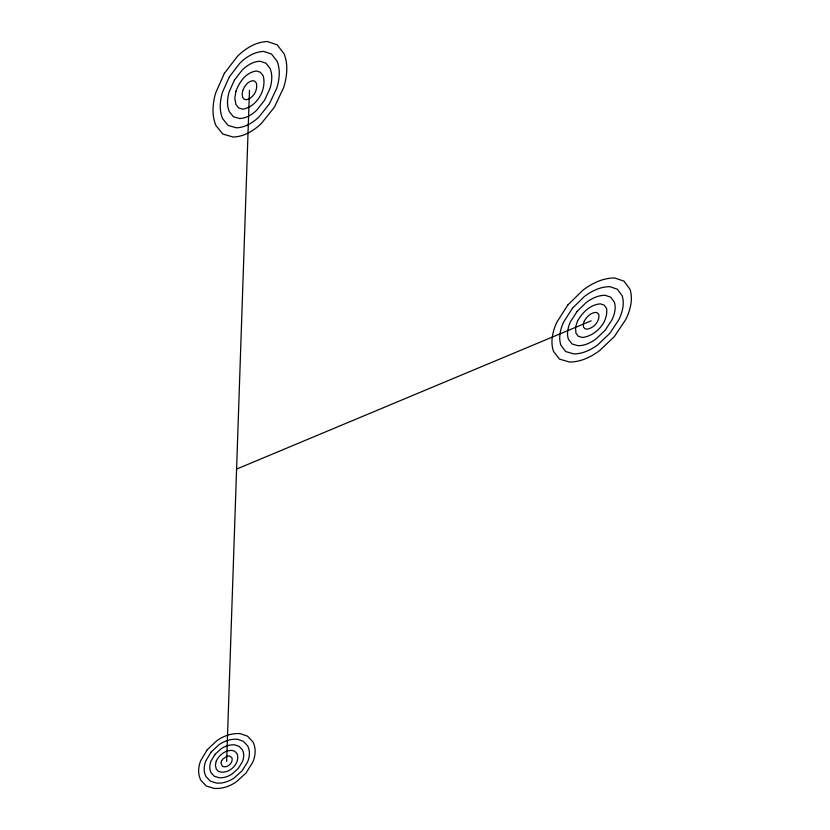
<?xml version="1.0" encoding="UTF-8"?>
<svg xmlns="http://www.w3.org/2000/svg" width="830" height="830" viewBox="0 0 830 830"><rect width="100%" height="100%" fill="white"/><g stroke="black" fill="none" stroke-linecap="round" stroke-linejoin="round"><path stroke-width="1.25" d="M226.642 761.442L249.477 90.263M236.581 469.095L591.157 320.826M235.959 91.227L234.797 98.065L235.928 104.497L238.708 107.973L242.879 109.176C257.144 106.624 266.835 89.588 263.214 75.841L260.413 72.283L256.553 70.975C245.991 72.252 239.362 81.973 235.959 91.227M242.713 90.74L242.121 94.174L242.682 97.401L244.072 99.154L246.168 99.756C253.295 98.469 258.151 89.951 256.325 83.073L254.924 81.309L253.005 80.655C247.734 81.288 244.425 86.133 242.713 90.74M216.236 761.141L215.375 765.167L216.277 769.088L218.446 771.35C228.25 775.345 240.721 763.808 237.1 753.723L234.932 751.42L231.954 750.393C225.034 750.258 219.058 755.051 216.236 761.141M221.434 761.297L220.998 763.31L222.523 766.412C227.43 768.414 233.676 762.635 231.861 757.593L229.288 755.933L226.818 756.255L222.762 759.097L221.434 761.297M577.441 321.303L575.512 327.373L575.937 333.12L578.354 336.306L582.421 337.488C595.857 335.87 608.504 322.206 606.574 308.366L604.147 305.129L600.412 303.853C590.078 304.62 582.183 312.651 577.441 321.303M584.299 321.065L583.324 324.105L583.521 326.999L584.735 328.587L586.779 329.188C593.491 328.369 599.82 321.542 598.845 314.612L597.631 313.003L595.774 312.37C590.607 312.744 586.665 316.749 584.299 321.065M224.38 73.331L215.779 92.659A60.331 58.183 76.4 0 0 213.009 109.643A38.502 36.904 72.9 0 0 215.914 125.506L222.845 134.066L233.157 137.033A38.782 36.862 72.6 0 0 248.025 133.111A61.462 58.007 74.3 0 0 261.45 123.359L274.45 107.112L283.518 87.845A61.949 58.411 76.8 0 0 286.775 70.436A39.57 37.516 79.6 0 0 284.151 53.857L277.106 44.82L267.364 41.5A41.666 39.861 81.1 0 0 250.982 46.127A60.818 58.588 80.3 0 0 237.276 56.513L224.38 73.331M229.412 76.723L222.492 92.182A48.389 46.563 76.4 0 0 220.241 105.804A30.886 29.579 73.7 0 0 222.544 118.545L228.094 125.434L236.374 127.81A31.063 29.548 73.3 0 0 248.305 124.645A49.105 46.449 74.7 0 0 259.074 116.791L269.46 103.75L276.681 88.333A49.427 46.708 76.8 0 0 279.243 74.441A31.561 29.963 79 0 0 277.127 61.233L271.503 54.043L263.733 51.398A33.293 31.841 80.2 0 0 250.681 55.06A48.7 46.822 79.4 0 0 239.735 63.319L229.412 76.723M234.434 80.116L229.215 91.705A36.385 34.933 76.5 0 0 227.503 101.945A23.219 22.223 74.5 0 0 229.215 111.542L233.386 116.74L239.611 118.524A23.323 22.203 74.1 0 0 248.595 116.127A36.79 34.87 75.1 0 0 256.688 110.193L264.469 100.378L269.864 88.81A36.966 35.016 76.7 0 0 271.752 78.425A23.603 22.441 78.5 0 0 270.144 68.558L265.932 63.194L260.132 61.223A24.942 23.831 79.2 0 0 250.37 63.941A36.562 35.078 78.6 0 0 242.184 70.094L234.434 80.116M207.241 749.708L200.694 760.695A45.546 35.534 15.6 0 0 198.619 770.697A29.019 22.618 16.3 0 0 200.922 780.408L206.317 786L214.306 788.448A29.04 22.701 17 0 0 225.77 787.048A45.671 35.866 17.4 0 0 236.062 782.047L245.96 773.135L252.787 762.199A45.847 36.136 17.3 0 0 255.142 752.032A29.33 23.136 16.6 0 0 253.005 741.999L247.537 736.179L240.057 733.575A31.104 24.454 15.8 0 0 227.524 735.245A45.733 35.804 15.4 0 0 217.066 740.526L207.241 749.708M211.121 752.053L205.861 760.84A36.458 28.469 15.8 0 0 204.18 768.86A23.24 18.136 16.4 0 0 206.016 776.652L210.332 781.144L216.744 783.115A23.25 18.187 16.9 0 0 225.936 781.974A36.53 28.687 17.2 0 0 234.195 777.949L242.101 770.8L247.537 762.044A36.655 28.863 17.1 0 0 249.405 753.931A23.437 18.468 16.5 0 0 247.672 745.931L243.315 741.283L237.339 739.208A24.859 19.536 15.9 0 0 227.347 740.536A36.572 28.645 15.6 0 0 218.996 744.738L211.121 752.053M215.012 754.408L211.048 760.996A27.359 21.393 16 0 0 209.772 767.013A17.451 13.633 16.4 0 0 211.131 772.875L214.379 776.268L219.193 777.741A17.461 13.664 16.8 0 0 226.113 776.88A27.4 21.507 17 0 0 232.307 773.84L238.241 768.466L242.298 761.899A27.473 21.611 16.9 0 0 243.688 755.819A17.565 13.82 16.5 0 0 242.381 749.832L239.113 746.367L234.641 744.811A18.634 14.629 16.1 0 0 227.171 745.797A27.432 21.487 15.8 0 0 220.915 748.93L215.012 754.408M567.782 305.046L556.972 322.019A59.521 53.068 -17.7 0 0 552.292 337.073A37.744 33.885 -16.9 0 0 553.454 351.287L559.482 359.12L569.536 362.046A37.703 34.113 -17 0 0 584.942 358.965A59.335 54.023 -18.3 0 0 599.54 350.644L614.428 336.524L625.685 319.612A59.791 54.396 -19.8 0 0 630.873 304.216A38.429 34.715 -20.5 0 0 630.063 289.39L623.984 281.152L614.542 277.925A40.826 36.572 -20 0 0 597.559 281.577A59.968 53.431 -18.9 0 0 582.619 290.448L567.782 305.046M572.472 308.21L563.788 321.781A47.632 42.558 -17.9 0 0 560.001 333.857A30.254 27.172 -17.2 0 0 560.904 345.27L565.728 351.567L573.8 353.912A30.222 27.317 -17.3 0 0 586.167 351.422A47.517 43.17 -18.4 0 0 597.88 344.72L609.78 333.39L618.755 319.861A47.798 43.409 -19.5 0 0 622.863 307.567A30.689 27.701 -20.1 0 0 622.189 295.75L617.323 289.203L609.801 286.63A32.598 29.226 -19.7 0 0 596.262 289.525A47.922 42.787 -18.9 0 0 584.341 296.569L572.472 308.21M577.151 311.364L570.604 321.542A35.742 31.997 -18 0 0 567.741 330.62A22.721 20.428 -17.5 0 0 568.394 339.221L572.015 343.962L578.095 345.726A22.711 20.511 -17.7 0 0 587.412 343.838A35.669 32.339 -18.4 0 0 596.21 338.785L605.132 330.257L611.835 320.1A35.835 32.474 -19.3 0 0 614.885 310.908A22.97 20.729 -19.7 0 0 614.356 302.079L610.714 297.192L605.091 295.273A24.402 21.902 -19.4 0 0 594.975 297.41A35.898 32.121 -18.8 0 0 586.053 302.67L577.151 311.364"/></g></svg>
